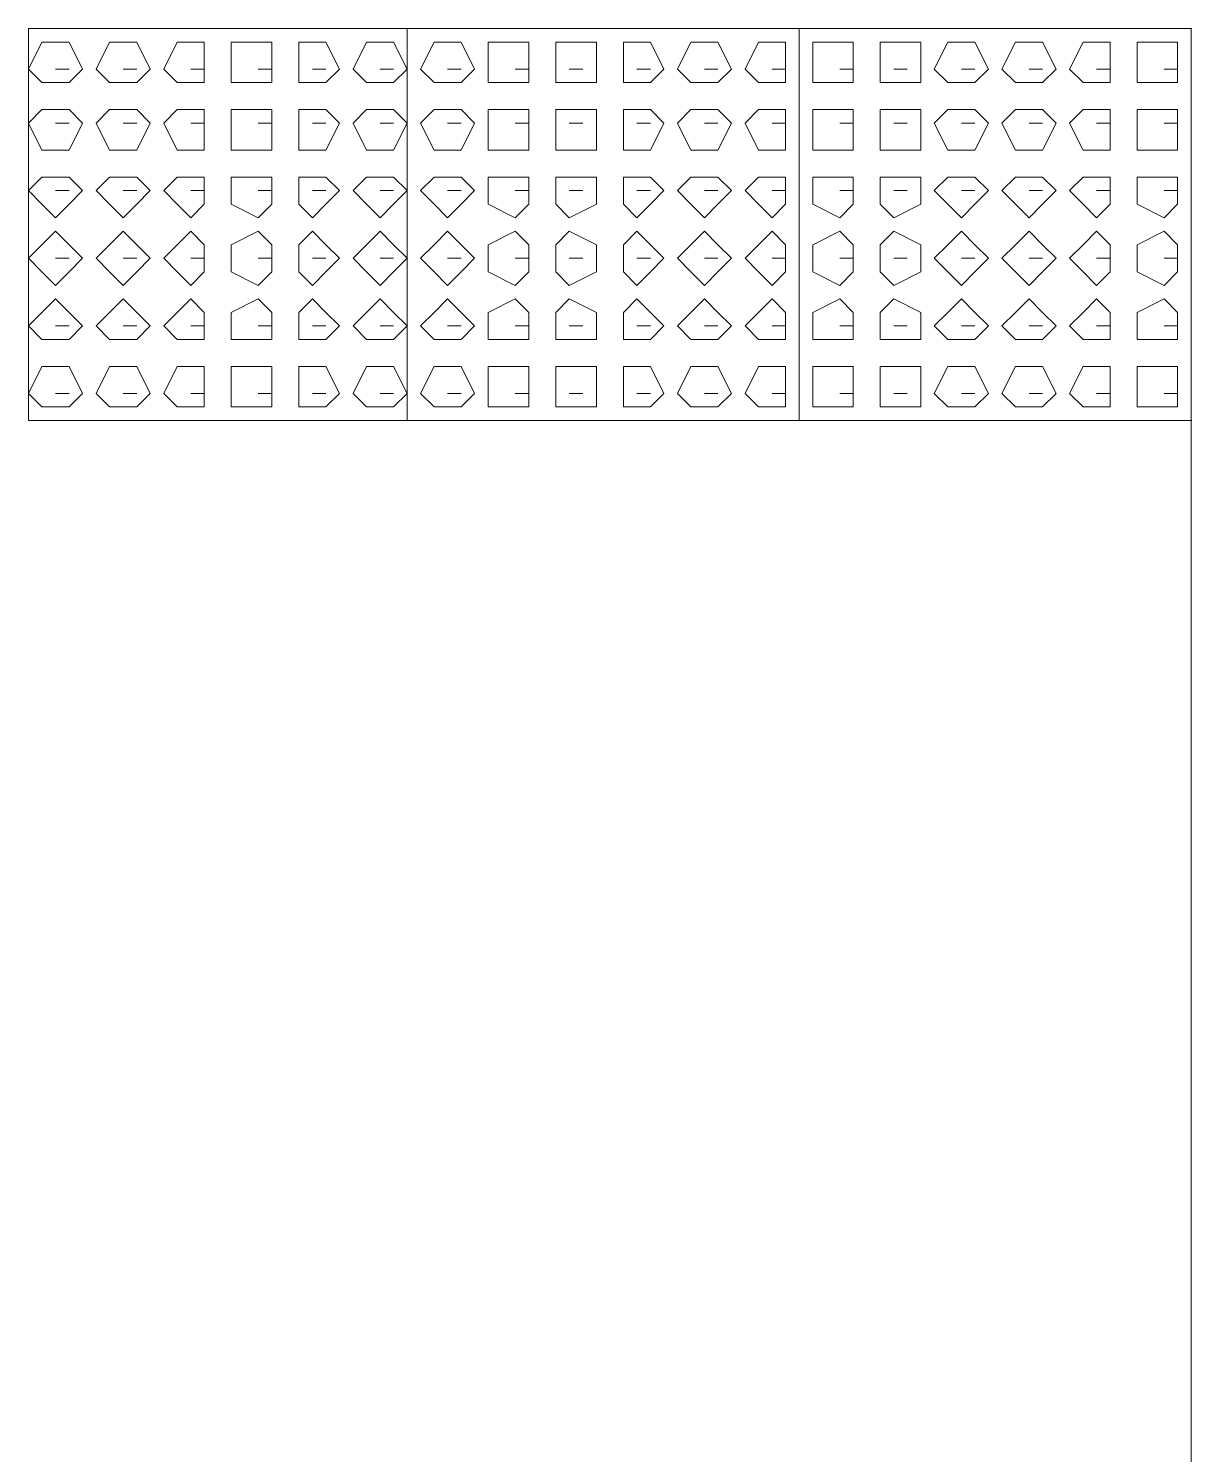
# Model space of a CAD drawing. Header units: millimetres. Extents: x -750 to 104995, y 68 to 66109.
# Drawn here: x 64084 to 64977, y 18444 to 19547 of the extents above; entities that cross this region are included whole.
import ezdxf

# ---------------------------------------------------------------- set-up
doc = ezdxf.new("R2010")
doc.units = ezdxf.units.MM
doc.layers.add('PDF_형상', color=7, linetype='Continuous')

msp = doc.modelspace()

# ---------------------------------------------------------------- linework, layer by layer
at = {"layer": 'PDF_형상', "lineweight": 5}
for points in [[(66184.1, 19546.9), (65881.1, 19546.9), (65578, 19546.9), (65285.4, 19546.9), (64982.4, 19546.9), (64679.3, 19546.9), (64376.3, 19546.9), (64083.7, 19546.9), (64083.7, 19243.8), (64376.3, 19243.8), (64679.3, 19243.8)], [(64376.3, 19546.9), (64376.3, 19243.8), (64376.3, 19546.9)], [(64376.3, 19546.9), (64376.3, 19243.8)], [(64679.3, 19546.9), (64679.3, 19243.8), (64982.4, 19243.8), (64982.4, 18940.8), (64982.4, 18648.2), (64982.4, 18345.1), (64982.4, 18042.1), (64982.4, 17739), (64982.4, 17446.4), (64982.4, 17143.4), (65285.4, 17143.4), (65285.4, 17446.4), (65285.4, 17739), (65285.4, 18042.1), (65285.4, 18345.1), (65285.4, 18648.2), (65285.4, 18940.8), (65285.4, 19243.8), (64982.4, 19243.8), (64982.4, 19546.9)], [(64679.3, 19546.9), (64679.3, 19243.8), (64679.3, 19546.9)], [(64104.6, 19515.5), (64115, 19515.5)], [(64156.8, 19515.5), (64167.3, 19515.5)], [(64209.1, 19515.5), (64219.5, 19515.5)], [(64261.3, 19515.5), (64271.8, 19515.5)], [(64303.1, 19515.5), (64313.6, 19515.5)], [(64355.4, 19515.5), (64365.8, 19515.5)], [(64407.6, 19515.5), (64418.1, 19515.5)], [(64459.9, 19515.5), (64470.3, 19515.5)], [(64501.7, 19515.5), (64512.1, 19515.5)], [(64553.9, 19515.5), (64564.4, 19515.5)], [(64606.2, 19515.5), (64616.6, 19515.5)], [(64658.4, 19515.5), (64668.9, 19515.5)], [(64710.7, 19515.5), (64721.1, 19515.5)], [(64752.5, 19515.5), (64762.9, 19515.5)], [(64804.7, 19515.5), (64815.2, 19515.5)], [(64857, 19515.5), (64867.4, 19515.5)], [(64909.2, 19515.5), (64919.7, 19515.5)], [(64961.5, 19515.5), (64971.9, 19515.5)], [(64104.6, 19473.7), (64115, 19473.7)], [(64156.8, 19473.7), (64167.3, 19473.7)], [(64209.1, 19473.7), (64219.5, 19473.7)], [(64261.3, 19473.7), (64271.8, 19473.7)], [(64303.1, 19473.7), (64313.6, 19473.7)], [(64355.4, 19473.7), (64365.8, 19473.7)], [(64407.6, 19473.7), (64418.1, 19473.7)], [(64459.9, 19473.7), (64470.3, 19473.7)], [(64501.7, 19473.7), (64512.1, 19473.7)], [(64553.9, 19473.7), (64564.4, 19473.7)], [(64606.2, 19473.7), (64616.6, 19473.7)], [(64658.4, 19473.7), (64668.9, 19473.7)], [(64710.7, 19473.7), (64721.1, 19473.7)], [(64752.5, 19473.7), (64762.9, 19473.7)], [(64804.7, 19473.7), (64815.2, 19473.7)], [(64857, 19473.7), (64867.4, 19473.7)], [(64909.2, 19473.7), (64919.7, 19473.7)], [(64961.5, 19473.7), (64971.9, 19473.7)], [(64104.6, 19421.5), (64115, 19421.5)], [(64156.8, 19421.5), (64167.3, 19421.5)], [(64209.1, 19421.5), (64219.5, 19421.5)], [(64261.3, 19421.5), (64271.8, 19421.5)], [(64303.1, 19421.5), (64313.6, 19421.5)], [(64355.4, 19421.5), (64365.8, 19421.5)], [(64407.6, 19421.5), (64418.1, 19421.5)], [(64459.9, 19421.5), (64470.3, 19421.5)], [(64501.7, 19421.5), (64512.1, 19421.5)], [(64553.9, 19421.5), (64564.4, 19421.5)], [(64606.2, 19421.5), (64616.6, 19421.5)], [(64658.4, 19421.5), (64668.9, 19421.5)], [(64710.7, 19421.5), (64721.1, 19421.5)], [(64752.5, 19421.5), (64762.9, 19421.5)], [(64804.7, 19421.5), (64815.2, 19421.5)], [(64857, 19421.5), (64867.4, 19421.5)], [(64909.2, 19421.5), (64919.7, 19421.5)], [(64961.5, 19421.5), (64971.9, 19421.5)], [(64104.6, 19369.2), (64115, 19369.2)], [(64156.8, 19369.2), (64167.3, 19369.2)], [(64209.1, 19369.2), (64219.5, 19369.2)], [(64261.3, 19369.2), (64271.8, 19369.2)], [(64303.1, 19369.2), (64313.6, 19369.2)], [(64355.4, 19369.2), (64365.8, 19369.2)], [(64407.6, 19369.2), (64418.1, 19369.2)], [(64459.9, 19369.2), (64470.3, 19369.2)], [(64501.7, 19369.2), (64512.1, 19369.2)], [(64553.9, 19369.2), (64564.4, 19369.2)], [(64606.2, 19369.2), (64616.6, 19369.2)], [(64658.4, 19369.2), (64668.9, 19369.2)], [(64710.7, 19369.2), (64721.1, 19369.2)], [(64752.5, 19369.2), (64762.9, 19369.2)], [(64804.7, 19369.2), (64815.2, 19369.2)], [(64857, 19369.2), (64867.4, 19369.2)], [(64909.2, 19369.2), (64919.7, 19369.2)], [(64961.5, 19369.2), (64971.9, 19369.2)], [(64104.6, 19317), (64115, 19317)], [(64156.8, 19317), (64167.3, 19317)], [(64209.1, 19317), (64219.5, 19317)], [(64261.3, 19317), (64271.8, 19317)], [(64303.1, 19317), (64313.6, 19317)], [(64355.4, 19317), (64365.8, 19317)], [(64407.6, 19317), (64418.1, 19317)], [(64459.9, 19317), (64470.3, 19317)], [(64501.7, 19317), (64512.1, 19317)], [(64553.9, 19317), (64564.4, 19317)], [(64606.2, 19317), (64616.6, 19317)], [(64658.4, 19317), (64668.9, 19317)], [(64710.7, 19317), (64721.1, 19317)], [(64752.5, 19317), (64762.9, 19317)], [(64804.7, 19317), (64815.2, 19317)], [(64857, 19317), (64867.4, 19317)], [(64909.2, 19317), (64919.7, 19317)], [(64961.5, 19317), (64971.9, 19317)], [(64104.6, 19264.7), (64115, 19264.7)], [(64156.8, 19264.7), (64167.3, 19264.7)], [(64209.1, 19264.7), (64219.5, 19264.7)], [(64261.3, 19264.7), (64271.8, 19264.7)], [(64303.1, 19264.7), (64313.6, 19264.7)], [(64355.4, 19264.7), (64365.8, 19264.7)], [(64407.6, 19264.7), (64418.1, 19264.7)], [(64459.9, 19264.7), (64470.3, 19264.7)], [(64501.7, 19264.7), (64512.1, 19264.7)], [(64553.9, 19264.7), (64564.4, 19264.7)], [(64606.2, 19264.7), (64616.6, 19264.7)], [(64658.4, 19264.7), (64668.9, 19264.7)], [(64710.7, 19264.7), (64721.1, 19264.7)], [(64752.5, 19264.7), (64762.9, 19264.7)], [(64804.7, 19264.7), (64815.2, 19264.7)], [(64857, 19264.7), (64867.4, 19264.7)], [(64909.2, 19264.7), (64919.7, 19264.7)], [(64961.5, 19264.7), (64971.9, 19264.7)]]:
    msp.add_lwpolyline(points, dxfattribs=at)
for points in [[(64125.5, 19515.5), (64115, 19536.4), (64104.6, 19536.4), (64094.1, 19536.4), (64083.7, 19515.5), (64094.1, 19505.1), (64104.6, 19505.1), (64115, 19505.1)], [(64177.7, 19515.5), (64167.3, 19536.4), (64156.8, 19536.4), (64146.4, 19536.4), (64135.9, 19515.5), (64146.4, 19505.1), (64156.8, 19505.1), (64167.3, 19505.1)], [(64219.5, 19515.5), (64219.5, 19536.4), (64209.1, 19536.4), (64198.6, 19536.4), (64188.2, 19515.5), (64198.6, 19505.1), (64209.1, 19505.1), (64219.5, 19505.1)], [(64271.8, 19515.5), (64271.8, 19536.4), (64261.3, 19536.4), (64240.4, 19536.4), (64240.4, 19515.5), (64240.4, 19505.1), (64261.3, 19505.1), (64271.8, 19505.1)], [(64324, 19515.5), (64313.6, 19536.4), (64303.1, 19536.4), (64292.7, 19536.4), (64292.7, 19515.5), (64292.7, 19505.1), (64303.1, 19505.1), (64313.6, 19505.1)], [(64376.3, 19515.5), (64365.8, 19536.4), (64355.4, 19536.4), (64344.9, 19536.4), (64334.5, 19515.5), (64344.9, 19505.1), (64355.4, 19505.1), (64365.8, 19505.1)], [(64428.5, 19515.5), (64418.1, 19536.4), (64407.6, 19536.4), (64397.2, 19536.4), (64386.7, 19515.5), (64397.2, 19505.1), (64407.6, 19505.1), (64418.1, 19505.1)], [(64470.3, 19515.5), (64470.3, 19536.4), (64459.9, 19536.4), (64439, 19536.4), (64439, 19515.5), (64439, 19505.1), (64459.9, 19505.1), (64470.3, 19505.1)], [(64522.6, 19515.5), (64522.6, 19536.4), (64501.7, 19536.4), (64491.2, 19536.4), (64491.2, 19515.5), (64491.2, 19505.1), (64501.7, 19505.1), (64522.6, 19505.1)], [(64574.8, 19515.5), (64564.4, 19536.4), (64553.9, 19536.4), (64543.5, 19536.4), (64543.5, 19515.5), (64543.5, 19505.1), (64553.9, 19505.1), (64564.4, 19505.1)], [(64627.1, 19515.5), (64616.6, 19536.4), (64606.2, 19536.4), (64595.7, 19536.4), (64585.3, 19515.5), (64595.7, 19505.1), (64606.2, 19505.1), (64616.6, 19505.1)], [(64668.9, 19515.5), (64668.9, 19536.4), (64658.4, 19536.4), (64648, 19536.4), (64637.5, 19515.5), (64648, 19505.1), (64658.4, 19505.1), (64668.9, 19505.1)], [(64721.1, 19515.5), (64721.1, 19536.4), (64710.7, 19536.4), (64689.8, 19536.4), (64689.8, 19515.5), (64689.8, 19505.1), (64710.7, 19505.1), (64721.1, 19505.1)], [(64773.4, 19515.5), (64773.4, 19536.4), (64752.5, 19536.4), (64742, 19536.4), (64742, 19515.5), (64742, 19505.1), (64752.5, 19505.1), (64773.4, 19505.1)], [(64825.6, 19515.5), (64815.2, 19536.4), (64804.7, 19536.4), (64794.3, 19536.4), (64783.8, 19515.5), (64794.3, 19505.1), (64804.7, 19505.1), (64815.2, 19505.1)], [(64877.9, 19515.5), (64867.4, 19536.4), (64857, 19536.4), (64846.5, 19536.4), (64836.1, 19515.5), (64846.5, 19505.1), (64857, 19505.1), (64867.4, 19505.1)], [(64919.7, 19515.5), (64919.7, 19536.4), (64909.2, 19536.4), (64898.8, 19536.4), (64888.3, 19515.5), (64898.8, 19505.1), (64909.2, 19505.1), (64919.7, 19505.1)], [(64971.9, 19515.5), (64971.9, 19536.4), (64961.5, 19536.4), (64940.6, 19536.4), (64940.6, 19515.5), (64940.6, 19505.1), (64961.5, 19505.1), (64971.9, 19505.1)], [(64125.5, 19473.7), (64115, 19484.2), (64104.6, 19484.2), (64094.1, 19484.2), (64083.7, 19473.7), (64094.1, 19452.8), (64104.6, 19452.8), (64115, 19452.8)], [(64177.7, 19473.7), (64167.3, 19484.2), (64156.8, 19484.2), (64146.4, 19484.2), (64135.9, 19473.7), (64146.4, 19452.8), (64156.8, 19452.8), (64167.3, 19452.8)], [(64219.5, 19473.7), (64219.5, 19484.2), (64209.1, 19484.2), (64198.6, 19484.2), (64188.2, 19473.7), (64198.6, 19452.8), (64209.1, 19452.8), (64219.5, 19452.8)], [(64271.8, 19473.7), (64271.8, 19484.2), (64261.3, 19484.2), (64240.4, 19484.2), (64240.4, 19473.7), (64240.4, 19452.8), (64261.3, 19452.8), (64271.8, 19452.8)], [(64324, 19473.7), (64313.6, 19484.2), (64303.1, 19484.2), (64292.7, 19484.2), (64292.7, 19473.7), (64292.7, 19452.8), (64303.1, 19452.8), (64313.6, 19452.8)], [(64376.3, 19473.7), (64365.8, 19484.2), (64355.4, 19484.2), (64344.9, 19484.2), (64334.5, 19473.7), (64344.9, 19452.8), (64355.4, 19452.8), (64365.8, 19452.8)], [(64428.5, 19473.7), (64418.1, 19484.2), (64407.6, 19484.2), (64397.2, 19484.2), (64386.7, 19473.7), (64397.2, 19452.8), (64407.6, 19452.8), (64418.1, 19452.8)], [(64470.3, 19473.7), (64470.3, 19484.2), (64459.9, 19484.2), (64439, 19484.2), (64439, 19473.7), (64439, 19452.8), (64459.9, 19452.8), (64470.3, 19452.8)], [(64522.6, 19473.7), (64522.6, 19484.2), (64501.7, 19484.2), (64491.2, 19484.2), (64491.2, 19473.7), (64491.2, 19452.8), (64501.7, 19452.8), (64522.6, 19452.8)], [(64574.8, 19473.7), (64564.4, 19484.2), (64553.9, 19484.2), (64543.5, 19484.2), (64543.5, 19473.7), (64543.5, 19452.8), (64553.9, 19452.8), (64564.4, 19452.8)], [(64627.1, 19473.7), (64616.6, 19484.2), (64606.2, 19484.2), (64595.7, 19484.2), (64585.3, 19473.7), (64595.7, 19452.8), (64606.2, 19452.8), (64616.6, 19452.8)], [(64668.9, 19473.7), (64668.9, 19484.2), (64658.4, 19484.2), (64648, 19484.2), (64637.5, 19473.7), (64648, 19452.8), (64658.4, 19452.8), (64668.9, 19452.8)], [(64721.1, 19473.7), (64721.1, 19484.2), (64710.7, 19484.2), (64689.8, 19484.2), (64689.8, 19473.7), (64689.8, 19452.8), (64710.7, 19452.8), (64721.1, 19452.8)], [(64773.4, 19473.7), (64773.4, 19484.2), (64752.5, 19484.2), (64742, 19484.2), (64742, 19473.7), (64742, 19452.8), (64752.5, 19452.8), (64773.4, 19452.8)], [(64825.6, 19473.7), (64815.2, 19484.2), (64804.7, 19484.2), (64794.3, 19484.2), (64783.8, 19473.7), (64794.3, 19452.8), (64804.7, 19452.8), (64815.2, 19452.8)], [(64877.9, 19473.7), (64867.4, 19484.2), (64857, 19484.2), (64846.5, 19484.2), (64836.1, 19473.7), (64846.5, 19452.8), (64857, 19452.8), (64867.4, 19452.8)], [(64919.7, 19473.7), (64919.7, 19484.2), (64909.2, 19484.2), (64898.8, 19484.2), (64888.3, 19473.7), (64898.8, 19452.8), (64909.2, 19452.8), (64919.7, 19452.8)], [(64971.9, 19473.7), (64971.9, 19484.2), (64961.5, 19484.2), (64940.6, 19484.2), (64940.6, 19473.7), (64940.6, 19452.8), (64961.5, 19452.8), (64971.9, 19452.8)], [(64125.5, 19421.5), (64115, 19431.9), (64104.6, 19431.9), (64094.1, 19431.9), (64083.7, 19421.5), (64094.1, 19411), (64104.6, 19400.6), (64115, 19411)], [(64177.7, 19421.5), (64167.3, 19431.9), (64156.8, 19431.9), (64146.4, 19431.9), (64135.9, 19421.5), (64146.4, 19411), (64156.8, 19400.6), (64167.3, 19411)], [(64219.5, 19421.5), (64219.5, 19431.9), (64209.1, 19431.9), (64198.6, 19431.9), (64188.2, 19421.5), (64198.6, 19411), (64209.1, 19400.6), (64219.5, 19411)], [(64271.8, 19421.5), (64271.8, 19431.9), (64261.3, 19431.9), (64240.4, 19431.9), (64240.4, 19421.5), (64240.4, 19411), (64261.3, 19400.6), (64271.8, 19411)], [(64324, 19421.5), (64313.6, 19431.9), (64303.1, 19431.9), (64292.7, 19431.9), (64292.7, 19421.5), (64292.7, 19411), (64303.1, 19400.6), (64313.6, 19411)], [(64376.3, 19421.5), (64365.8, 19431.9), (64355.4, 19431.9), (64344.9, 19431.9), (64334.5, 19421.5), (64344.9, 19411), (64355.4, 19400.6), (64365.8, 19411)], [(64428.5, 19421.5), (64418.1, 19431.9), (64407.6, 19431.9), (64397.2, 19431.9), (64386.7, 19421.5), (64397.2, 19411), (64407.6, 19400.6), (64418.1, 19411)], [(64470.3, 19421.5), (64470.3, 19431.9), (64459.9, 19431.9), (64439, 19431.9), (64439, 19421.5), (64439, 19411), (64459.9, 19400.6), (64470.3, 19411)], [(64522.6, 19421.5), (64522.6, 19431.9), (64501.7, 19431.9), (64491.2, 19431.9), (64491.2, 19421.5), (64491.2, 19411), (64501.7, 19400.6), (64522.6, 19411)], [(64574.8, 19421.5), (64564.4, 19431.9), (64553.9, 19431.9), (64543.5, 19431.9), (64543.5, 19421.5), (64543.5, 19411), (64553.9, 19400.6), (64564.4, 19411)], [(64627.1, 19421.5), (64616.6, 19431.9), (64606.2, 19431.9), (64595.7, 19431.9), (64585.3, 19421.5), (64595.7, 19411), (64606.2, 19400.6), (64616.6, 19411)], [(64668.9, 19421.5), (64668.9, 19431.9), (64658.4, 19431.9), (64648, 19431.9), (64637.5, 19421.5), (64648, 19411), (64658.4, 19400.6), (64668.9, 19411)], [(64721.1, 19421.5), (64721.1, 19431.9), (64710.7, 19431.9), (64689.8, 19431.9), (64689.8, 19421.5), (64689.8, 19411), (64710.7, 19400.6), (64721.1, 19411)], [(64773.4, 19421.5), (64773.4, 19431.9), (64752.5, 19431.9), (64742, 19431.9), (64742, 19421.5), (64742, 19411), (64752.5, 19400.6), (64773.4, 19411)], [(64825.6, 19421.5), (64815.2, 19431.9), (64804.7, 19431.9), (64794.3, 19431.9), (64783.8, 19421.5), (64794.3, 19411), (64804.7, 19400.6), (64815.2, 19411)], [(64877.9, 19421.5), (64867.4, 19431.9), (64857, 19431.9), (64846.5, 19431.9), (64836.1, 19421.5), (64846.5, 19411), (64857, 19400.6), (64867.4, 19411)], [(64919.7, 19421.5), (64919.7, 19431.9), (64909.2, 19431.9), (64898.8, 19431.9), (64888.3, 19421.5), (64898.8, 19411), (64909.2, 19400.6), (64919.7, 19411)], [(64971.9, 19421.5), (64971.9, 19431.9), (64961.5, 19431.9), (64940.6, 19431.9), (64940.6, 19421.5), (64940.6, 19411), (64961.5, 19400.6), (64971.9, 19411)], [(64125.5, 19369.2), (64115, 19379.7), (64104.6, 19390.1), (64094.1, 19379.7), (64083.7, 19369.2), (64094.1, 19358.8), (64104.6, 19348.3), (64115, 19358.8)], [(64177.7, 19369.2), (64167.3, 19379.7), (64156.8, 19390.1), (64146.4, 19379.7), (64135.9, 19369.2), (64146.4, 19358.8), (64156.8, 19348.3), (64167.3, 19358.8)], [(64219.5, 19369.2), (64219.5, 19379.7), (64209.1, 19390.1), (64198.6, 19379.7), (64188.2, 19369.2), (64198.6, 19358.8), (64209.1, 19348.3), (64219.5, 19358.8)], [(64271.8, 19369.2), (64271.8, 19379.7), (64261.3, 19390.1), (64240.4, 19379.7), (64240.4, 19369.2), (64240.4, 19358.8), (64261.3, 19348.3), (64271.8, 19358.8)], [(64324, 19369.2), (64313.6, 19379.7), (64303.1, 19390.1), (64292.7, 19379.7), (64292.7, 19369.2), (64292.7, 19358.8), (64303.1, 19348.3), (64313.6, 19358.8)], [(64376.3, 19369.2), (64365.8, 19379.7), (64355.4, 19390.1), (64344.9, 19379.7), (64334.5, 19369.2), (64344.9, 19358.8), (64355.4, 19348.3), (64365.8, 19358.8)], [(64428.5, 19369.2), (64418.1, 19379.7), (64407.6, 19390.1), (64397.2, 19379.7), (64386.7, 19369.2), (64397.2, 19358.8), (64407.6, 19348.3), (64418.1, 19358.8)], [(64470.3, 19369.2), (64470.3, 19379.7), (64459.9, 19390.1), (64439, 19379.7), (64439, 19369.2), (64439, 19358.8), (64459.9, 19348.3), (64470.3, 19358.8)], [(64522.6, 19369.2), (64522.6, 19379.7), (64501.7, 19390.1), (64491.2, 19379.7), (64491.2, 19369.2), (64491.2, 19358.8), (64501.7, 19348.3), (64522.6, 19358.8)], [(64574.8, 19369.2), (64564.4, 19379.7), (64553.9, 19390.1), (64543.5, 19379.7), (64543.5, 19369.2), (64543.5, 19358.8), (64553.9, 19348.3), (64564.4, 19358.8)], [(64627.1, 19369.2), (64616.6, 19379.7), (64606.2, 19390.1), (64595.7, 19379.7), (64585.3, 19369.2), (64595.7, 19358.8), (64606.2, 19348.3), (64616.6, 19358.8)], [(64668.9, 19369.2), (64668.9, 19379.7), (64658.4, 19390.1), (64648, 19379.7), (64637.5, 19369.2), (64648, 19358.8), (64658.4, 19348.3), (64668.9, 19358.8)], [(64721.1, 19369.2), (64721.1, 19379.7), (64710.7, 19390.1), (64689.8, 19379.7), (64689.8, 19369.2), (64689.8, 19358.8), (64710.7, 19348.3), (64721.1, 19358.8)], [(64773.4, 19369.2), (64773.4, 19379.7), (64752.5, 19390.1), (64742, 19379.7), (64742, 19369.2), (64742, 19358.8), (64752.5, 19348.3), (64773.4, 19358.8)], [(64825.6, 19369.2), (64815.2, 19379.7), (64804.7, 19390.1), (64794.3, 19379.7), (64783.8, 19369.2), (64794.3, 19358.8), (64804.7, 19348.3), (64815.2, 19358.8)], [(64877.9, 19369.2), (64867.4, 19379.7), (64857, 19390.1), (64846.5, 19379.7), (64836.1, 19369.2), (64846.5, 19358.8), (64857, 19348.3), (64867.4, 19358.8)], [(64919.7, 19369.2), (64919.7, 19379.7), (64909.2, 19390.1), (64898.8, 19379.7), (64888.3, 19369.2), (64898.8, 19358.8), (64909.2, 19348.3), (64919.7, 19358.8)], [(64971.9, 19369.2), (64971.9, 19379.7), (64961.5, 19390.1), (64940.6, 19379.7), (64940.6, 19369.2), (64940.6, 19358.8), (64961.5, 19348.3), (64971.9, 19358.8)], [(64125.5, 19317), (64115, 19327.4), (64104.6, 19337.9), (64094.1, 19327.4), (64083.7, 19317), (64094.1, 19306.5), (64104.6, 19306.5), (64115, 19306.5)], [(64177.7, 19317), (64167.3, 19327.4), (64156.8, 19337.9), (64146.4, 19327.4), (64135.9, 19317), (64146.4, 19306.5), (64156.8, 19306.5), (64167.3, 19306.5)], [(64219.5, 19317), (64219.5, 19327.4), (64209.1, 19337.9), (64198.6, 19327.4), (64188.2, 19317), (64198.6, 19306.5), (64209.1, 19306.5), (64219.5, 19306.5)], [(64271.8, 19317), (64271.8, 19327.4), (64261.3, 19337.9), (64240.4, 19327.4), (64240.4, 19317), (64240.4, 19306.5), (64261.3, 19306.5), (64271.8, 19306.5)], [(64324, 19317), (64313.6, 19327.4), (64303.1, 19337.9), (64292.7, 19327.4), (64292.7, 19317), (64292.7, 19306.5), (64303.1, 19306.5), (64313.6, 19306.5)], [(64376.3, 19317), (64365.8, 19327.4), (64355.4, 19337.9), (64344.9, 19327.4), (64334.5, 19317), (64344.9, 19306.5), (64355.4, 19306.5), (64365.8, 19306.5)], [(64428.5, 19317), (64418.1, 19327.4), (64407.6, 19337.9), (64397.2, 19327.4), (64386.7, 19317), (64397.2, 19306.5), (64407.6, 19306.5), (64418.1, 19306.5)], [(64470.3, 19317), (64470.3, 19327.4), (64459.9, 19337.9), (64439, 19327.4), (64439, 19317), (64439, 19306.5), (64459.9, 19306.5), (64470.3, 19306.5)], [(64522.6, 19317), (64522.6, 19327.4), (64501.7, 19337.9), (64491.2, 19327.4), (64491.2, 19317), (64491.2, 19306.5), (64501.7, 19306.5), (64522.6, 19306.5)], [(64574.8, 19317), (64564.4, 19327.4), (64553.9, 19337.9), (64543.5, 19327.4), (64543.5, 19317), (64543.5, 19306.5), (64553.9, 19306.5), (64564.4, 19306.5)], [(64627.1, 19317), (64616.6, 19327.4), (64606.2, 19337.9), (64595.7, 19327.4), (64585.3, 19317), (64595.7, 19306.5), (64606.2, 19306.5), (64616.6, 19306.5)], [(64668.9, 19317), (64668.9, 19327.4), (64658.4, 19337.9), (64648, 19327.4), (64637.5, 19317), (64648, 19306.5), (64658.4, 19306.5), (64668.9, 19306.5)], [(64721.1, 19317), (64721.1, 19327.4), (64710.7, 19337.9), (64689.8, 19327.4), (64689.8, 19317), (64689.8, 19306.5), (64710.7, 19306.5), (64721.1, 19306.5)], [(64773.4, 19317), (64773.4, 19327.4), (64752.5, 19337.9), (64742, 19327.4), (64742, 19317), (64742, 19306.5), (64752.5, 19306.5), (64773.4, 19306.5)], [(64825.6, 19317), (64815.2, 19327.4), (64804.7, 19337.9), (64794.3, 19327.4), (64783.8, 19317), (64794.3, 19306.5), (64804.7, 19306.5), (64815.2, 19306.5)], [(64877.9, 19317), (64867.4, 19327.4), (64857, 19337.9), (64846.5, 19327.4), (64836.1, 19317), (64846.5, 19306.5), (64857, 19306.5), (64867.4, 19306.5)], [(64919.7, 19317), (64919.7, 19327.4), (64909.2, 19337.9), (64898.8, 19327.4), (64888.3, 19317), (64898.8, 19306.5), (64909.2, 19306.5), (64919.7, 19306.5)], [(64971.9, 19317), (64971.9, 19327.4), (64961.5, 19337.9), (64940.6, 19327.4), (64940.6, 19317), (64940.6, 19306.5), (64961.5, 19306.5), (64971.9, 19306.5)], [(64125.5, 19264.7), (64115, 19285.6), (64104.6, 19285.6), (64094.1, 19285.6), (64083.7, 19264.7), (64094.1, 19254.3), (64104.6, 19254.3), (64115, 19254.3)], [(64177.7, 19264.7), (64167.3, 19285.6), (64156.8, 19285.6), (64146.4, 19285.6), (64135.9, 19264.7), (64146.4, 19254.3), (64156.8, 19254.3), (64167.3, 19254.3)], [(64219.5, 19264.7), (64219.5, 19285.6), (64209.1, 19285.6), (64198.6, 19285.6), (64188.2, 19264.7), (64198.6, 19254.3), (64209.1, 19254.3), (64219.5, 19254.3)], [(64271.8, 19264.7), (64271.8, 19285.6), (64261.3, 19285.6), (64240.4, 19285.6), (64240.4, 19264.7), (64240.4, 19254.3), (64261.3, 19254.3), (64271.8, 19254.3)], [(64324, 19264.7), (64313.6, 19285.6), (64303.1, 19285.6), (64292.7, 19285.6), (64292.7, 19264.7), (64292.7, 19254.3), (64303.1, 19254.3), (64313.6, 19254.3)], [(64376.3, 19264.7), (64365.8, 19285.6), (64355.4, 19285.6), (64344.9, 19285.6), (64334.5, 19264.7), (64344.9, 19254.3), (64355.4, 19254.3), (64365.8, 19254.3)], [(64428.5, 19264.7), (64418.1, 19285.6), (64407.6, 19285.6), (64397.2, 19285.6), (64386.7, 19264.7), (64397.2, 19254.3), (64407.6, 19254.3), (64418.1, 19254.3)], [(64470.3, 19264.7), (64470.3, 19285.6), (64459.9, 19285.6), (64439, 19285.6), (64439, 19264.7), (64439, 19254.3), (64459.9, 19254.3), (64470.3, 19254.3)], [(64522.6, 19264.7), (64522.6, 19285.6), (64501.7, 19285.6), (64491.2, 19285.6), (64491.2, 19264.7), (64491.2, 19254.3), (64501.7, 19254.3), (64522.6, 19254.3)], [(64574.8, 19264.7), (64564.4, 19285.6), (64553.9, 19285.6), (64543.5, 19285.6), (64543.5, 19264.7), (64543.5, 19254.3), (64553.9, 19254.3), (64564.4, 19254.3)], [(64627.1, 19264.7), (64616.6, 19285.6), (64606.2, 19285.6), (64595.7, 19285.6), (64585.3, 19264.7), (64595.7, 19254.3), (64606.2, 19254.3), (64616.6, 19254.3)], [(64668.9, 19264.7), (64668.9, 19285.6), (64658.4, 19285.6), (64648, 19285.6), (64637.5, 19264.7), (64648, 19254.3), (64658.4, 19254.3), (64668.9, 19254.3)], [(64721.1, 19264.7), (64721.1, 19285.6), (64710.7, 19285.6), (64689.8, 19285.6), (64689.8, 19264.7), (64689.8, 19254.3), (64710.7, 19254.3), (64721.1, 19254.3)], [(64773.4, 19264.7), (64773.4, 19285.6), (64752.5, 19285.6), (64742, 19285.6), (64742, 19264.7), (64742, 19254.3), (64752.5, 19254.3), (64773.4, 19254.3)], [(64825.6, 19264.7), (64815.2, 19285.6), (64804.7, 19285.6), (64794.3, 19285.6), (64783.8, 19264.7), (64794.3, 19254.3), (64804.7, 19254.3), (64815.2, 19254.3)], [(64877.9, 19264.7), (64867.4, 19285.6), (64857, 19285.6), (64846.5, 19285.6), (64836.1, 19264.7), (64846.5, 19254.3), (64857, 19254.3), (64867.4, 19254.3)], [(64919.7, 19264.7), (64919.7, 19285.6), (64909.2, 19285.6), (64898.8, 19285.6), (64888.3, 19264.7), (64898.8, 19254.3), (64909.2, 19254.3), (64919.7, 19254.3)], [(64971.9, 19264.7), (64971.9, 19285.6), (64961.5, 19285.6), (64940.6, 19285.6), (64940.6, 19264.7), (64940.6, 19254.3), (64961.5, 19254.3), (64971.9, 19254.3)]]:
    msp.add_lwpolyline(points, close=True, dxfattribs=at)

doc.saveas('drawing.dxf')
